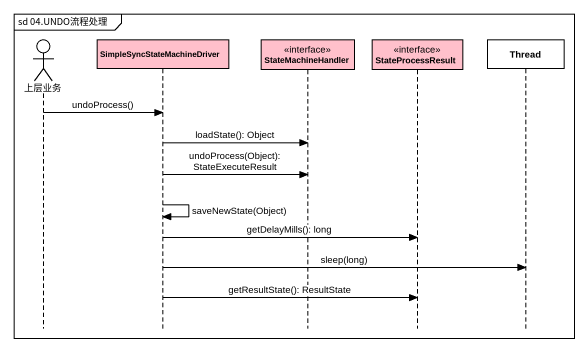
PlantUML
@startuml
mainframe sd 04.UNDO流程处理
hide footbox
actor 上层业务 #FFFFFF
participant SimpleSyncStateMachineDriver #FFC0CB
participant StateMachineHandler <<interface>> #FFC0CB
participant StateProcessResult <<interface>> #FFC0CB
participant Thread #FFFFFF

上层业务 -> SimpleSyncStateMachineDriver : undoProcess()
SimpleSyncStateMachineDriver -> StateMachineHandler : loadState(): Object
SimpleSyncStateMachineDriver -> StateMachineHandler : undoProcess(Object): StateExecuteResult
SimpleSyncStateMachineDriver -> SimpleSyncStateMachineDriver : saveNewState(Object)
SimpleSyncStateMachineDriver -> StateProcessResult : getDelayMills(): long
SimpleSyncStateMachineDriver -> Thread : sleep(long)
SimpleSyncStateMachineDriver -> StateProcessResult : getResultState(): ResultState
@enduml
